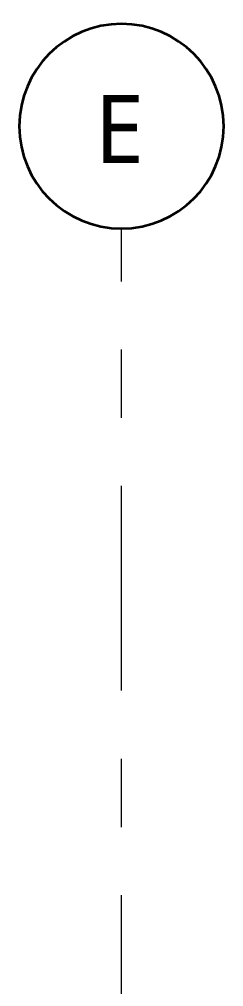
# Model space of a CAD drawing. Header units: inches. Extents: x 6 to 15224, y -733 to 6300.
# Drawn here: x 13584.3 to 13632.3, y 6041.3 to 6268.1 of the extents above; entities that cross this region are included whole.
import ezdxf

# ---------------------------------------------------------------- set-up
doc = ezdxf.new("R2010")
doc.units = ezdxf.units.IN
doc.header["$MEASUREMENT"] = 0
doc.linetypes.add('Center 3_8_', pattern=[96, 48, -16, 16, -16])
doc.layers.add('S-GRID', color=1, linetype='Continuous', lineweight=13)
doc.layers.add('S-GRID-IDEN', color=1, linetype='Continuous', lineweight=35)
doc.styles.add('Open Sans_6', font='OpenSans-Regular.ttf', dxfattribs={"height": 16})

# ---------------------------------------------------------------- blocks, each defined once
blk = doc.blocks.new('Grid - AN Grid Head-AM-799031-SOUTH ELEVATION')
at = {"layer": 'S-GRID-IDEN'}
for start, end in [(360, 180), (180, 360)]:
    blk.add_arc((-25.06, 6243.06), 24, start, end, dxfattribs=at)

msp = doc.modelspace()

# ---------------------------------------------------------------- linework, layer by layer
at = {"layer": 'S-GRID', "linetype": 'Center 3_8_'}
msp.add_line((13608.29213785, 5054.68743403), (13608.29213785, 6219.06052942), dxfattribs=at)

# ---------------------------------------------------------------- block references
at = {"layer": 'S-GRID-IDEN'}
msp.add_blockref('Grid - AN Grid Head-AM-799031-SOUTH ELEVATION', (13633.35291464, 0), dxfattribs=at)

# ---------------------------------------------------------------- texts
at = {"layer": 'S-GRID-IDEN', "lineweight": 13, "insert": (13601.98382035, 6250.40536582), "char_height": 16, "width": 14.948, "attachment_point": 1, "style": 'Open Sans_6'}
msp.add_mtext('E', dxfattribs=at)

doc.saveas('drawing.dxf')
